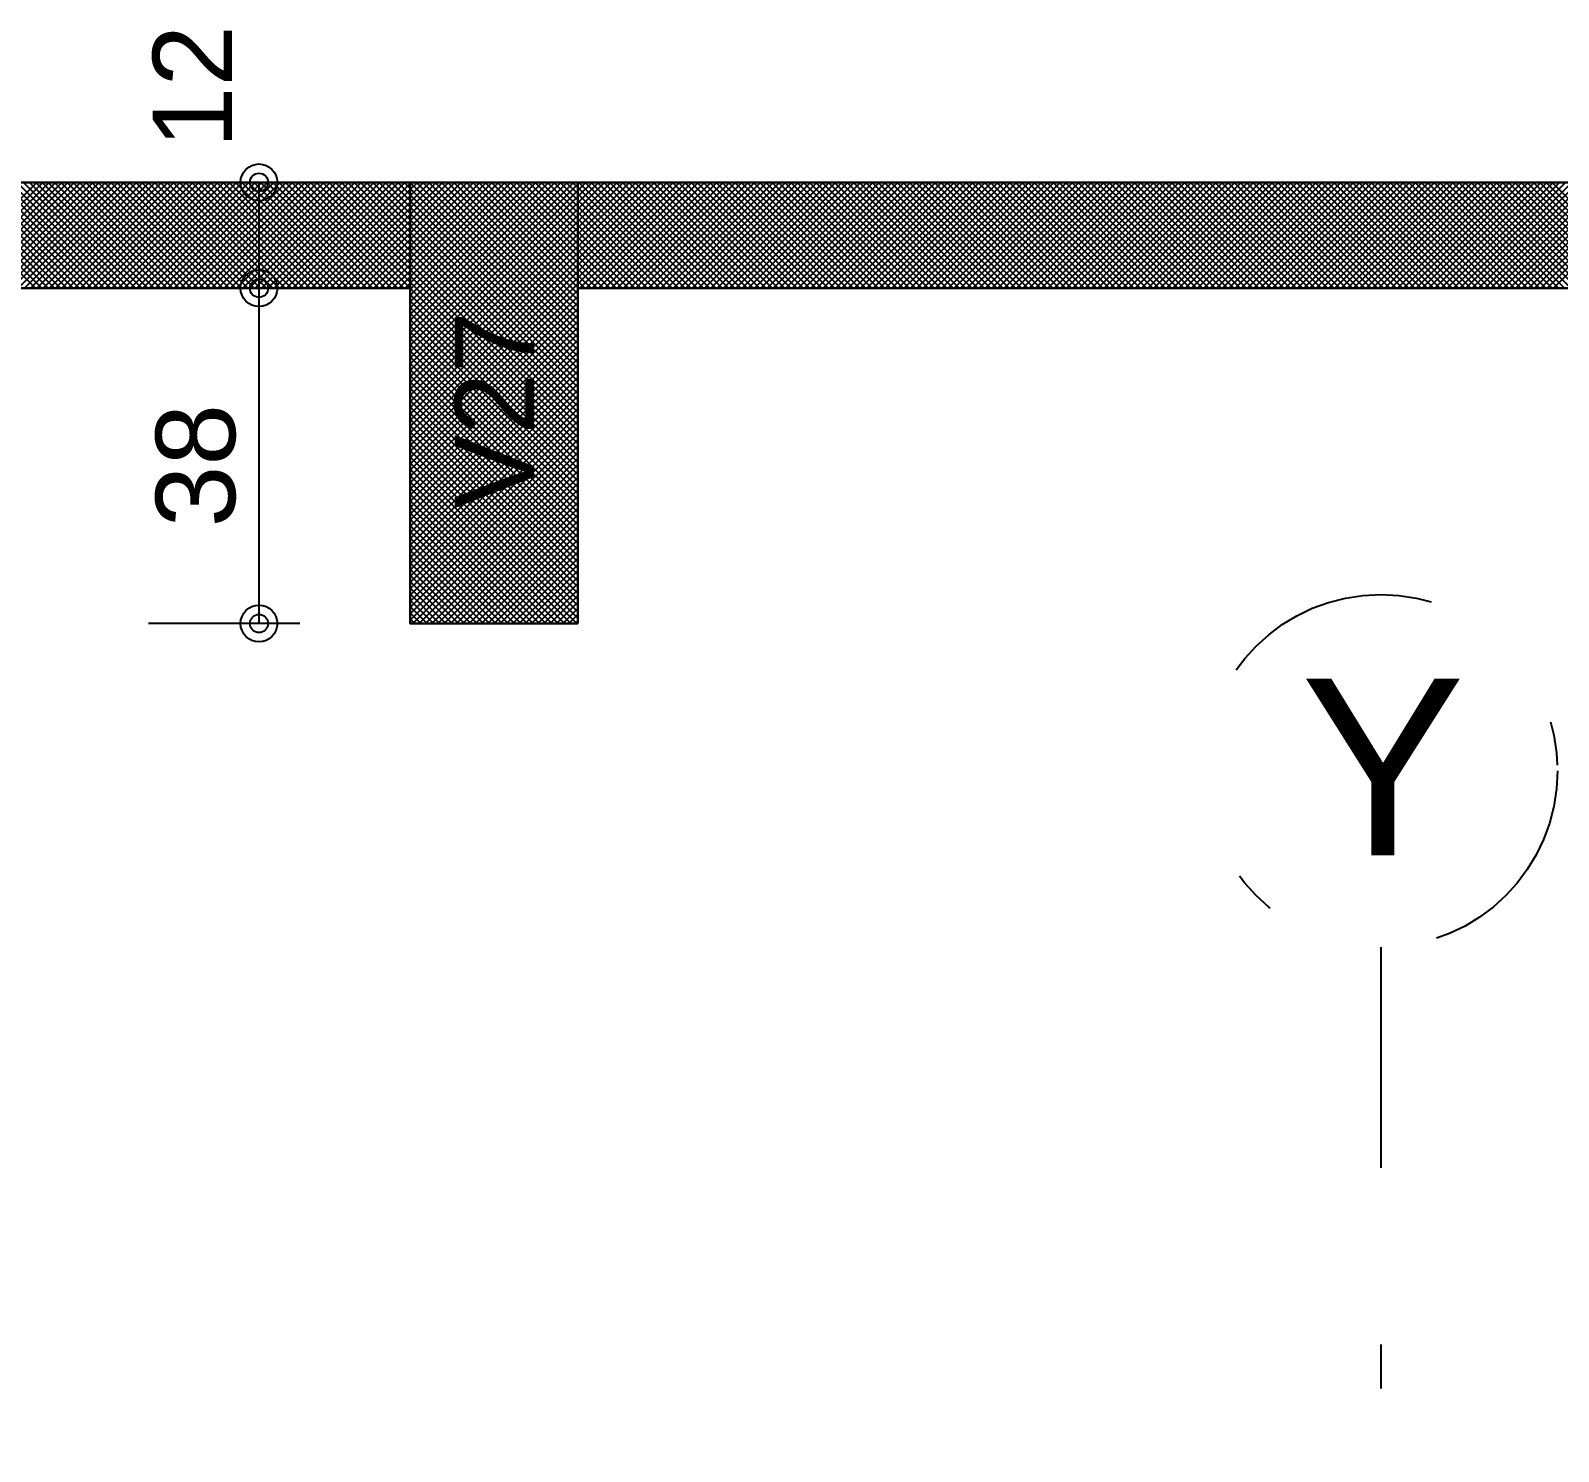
# Model space of a CAD drawing. Extents: x 0 to 119, y 0 to 84.
# Drawn here: x 27.875 to 31.338, y 75.655 to 78.876 of the extents above; entities that cross this region are included whole.
import ezdxf

# ---------------------------------------------------------------- set-up
doc = ezdxf.new("R2010")
doc.units = 0
doc.header["$MEASUREMENT"] = 0
doc.linetypes.add('ESTILO_TQS_0003', pattern=[1.5, 0.5, -0.4, 0.1, -0.5])
for name, color, linetype in [('18', 6, 'CONTINUOUS'), ('29', 9, 'CONTINUOUS'), ('3', 7, 'CONTINUOUS'), ('32', 250, 'CONTINUOUS'), ('6', 178, 'CONTINUOUS')]:
    doc.layers.add(name, color=color, linetype=linetype)
doc.styles.add('TQS_ARIAL', font='arial.ttf')

msp = doc.modelspace()

# ---------------------------------------------------------------- linework, layer by layer
at = {"layer": '18', "color": 6, "linetype": 'ESTILO_TQS_0003'}
msp.add_line((30.93555, 76.798161), (30.93555, 32.667344), dxfattribs=at)
msp.add_circle((30.93555, 77.198161), 0.4, dxfattribs=at)
at = {"layer": '29', "color": 9, "linetype": 'Continuous'}
for p, q in [((27.646881, 78.532273), (27.886881, 78.292273)), ((27.649286, 78.292273), (27.889286, 78.532273)), ((27.661023, 78.532273), (27.901023, 78.292273)), ((27.663428, 78.292273), (27.903428, 78.532273)), ((27.675165, 78.532273), (27.915165, 78.292273)), ((27.67757, 78.292273), (27.91757, 78.532273)), ((27.689307, 78.532273), (27.929307, 78.292273)), ((27.691712, 78.292273), (27.931712, 78.532273)), ((27.703449, 78.532273), (27.943449, 78.292273)), ((27.705854, 78.292273), (27.945854, 78.532273)), ((27.717592, 78.532273), (27.957592, 78.292273)), ((27.719996, 78.292273), (27.959996, 78.532273)), ((27.731734, 78.532273), (27.971734, 78.292273)), ((27.734138, 78.292273), (27.974138, 78.532273)), ((27.745876, 78.532273), (27.985876, 78.292273)), ((27.748281, 78.292273), (27.988281, 78.532273)), ((27.760018, 78.532273), (28.000018, 78.292273)), ((27.762423, 78.292273), (28.002423, 78.532273)), ((27.77416, 78.532273), (28.01416, 78.292273)), ((27.776565, 78.292273), (28.016565, 78.532273)), ((27.788302, 78.532273), (28.028302, 78.292273)), ((27.790707, 78.292273), (28.030707, 78.532273)), ((27.802444, 78.532273), (28.042444, 78.292273)), ((27.804849, 78.292273), (28.044849, 78.532273)), ((27.816587, 78.532273), (28.056587, 78.292273)), ((27.818991, 78.292273), (28.058991, 78.532273)), ((27.830729, 78.532273), (28.070729, 78.292273)), ((27.833133, 78.292273), (28.073133, 78.532273)), ((27.844871, 78.532273), (28.084871, 78.292273)), ((27.847276, 78.292273), (28.087276, 78.532273)), ((27.859013, 78.532273), (28.099013, 78.292273)), ((27.861418, 78.292273), (28.101418, 78.532273)), ((27.873155, 78.532273), (28.113155, 78.292273)), ((27.87556, 78.292273), (28.11556, 78.532273)), ((27.887297, 78.532273), (28.127297, 78.292273)), ((27.889702, 78.292273), (28.129702, 78.532273)), ((27.901439, 78.532273), (28.141439, 78.292273)), ((27.903844, 78.292273), (28.143844, 78.532273)), ((27.915582, 78.532273), (28.155582, 78.292273)), ((27.917986, 78.292273), (28.157986, 78.532273)), ((27.929724, 78.532273), (28.169724, 78.292273)), ((27.932128, 78.292273), (28.172128, 78.532273)), ((27.943866, 78.532273), (28.183866, 78.292273)), ((27.94627, 78.292273), (28.18627, 78.532273)), ((27.958008, 78.532273), (28.198008, 78.292273)), ((27.960413, 78.292273), (28.200413, 78.532273)), ((27.97215, 78.532273), (28.21215, 78.292273)), ((27.974555, 78.292273), (28.214555, 78.532273)), ((27.986292, 78.532273), (28.226292, 78.292273)), ((27.988697, 78.292273), (28.228697, 78.532273)), ((28.000434, 78.532273), (28.240434, 78.292273)), ((28.002839, 78.292273), (28.242839, 78.532273)), ((28.014576, 78.532273), (28.254576, 78.292273)), ((28.016981, 78.292273), (28.256981, 78.532273)), ((28.028719, 78.532273), (28.268719, 78.292273)), ((28.031123, 78.292273), (28.271123, 78.532273)), ((28.042861, 78.532273), (28.282861, 78.292273)), ((28.045265, 78.292273), (28.285265, 78.532273)), ((28.057003, 78.532273), (28.297003, 78.292273)), ((28.059408, 78.292273), (28.299408, 78.532273)), ((28.071145, 78.532273), (28.311145, 78.292273)), ((28.07355, 78.292273), (28.31355, 78.532273)), ((28.085287, 78.532273), (28.325287, 78.292273)), ((28.087692, 78.292273), (28.327692, 78.532273)), ((28.099429, 78.532273), (28.339429, 78.292273)), ((28.101834, 78.292273), (28.341834, 78.532273)), ((28.113571, 78.532273), (28.353571, 78.292273)), ((28.115976, 78.292273), (28.355976, 78.532273)), ((28.127714, 78.532273), (28.367714, 78.292273)), ((28.130118, 78.292273), (28.370118, 78.532273)), ((28.141856, 78.532273), (28.381856, 78.292273)), ((28.14426, 78.292273), (28.38426, 78.532273)), ((28.155998, 78.532273), (28.395998, 78.292273)), ((28.158403, 78.292273), (28.398403, 78.532273)), ((28.17014, 78.532273), (28.41014, 78.292273)), ((28.172545, 78.292273), (28.412545, 78.532273)), ((28.184282, 78.532273), (28.424282, 78.292273)), ((28.186687, 78.292273), (28.426687, 78.532273)), ((28.198424, 78.532273), (28.438424, 78.292273)), ((28.200829, 78.292273), (28.440829, 78.532273)), ((28.212566, 78.532273), (28.452566, 78.292273)), ((28.214971, 78.292273), (28.454971, 78.532273)), ((28.226709, 78.532273), (28.466709, 78.292273)), ((28.229113, 78.292273), (28.469113, 78.532273)), ((28.240851, 78.532273), (28.480851, 78.292273)), ((28.243255, 78.292273), (28.483255, 78.532273)), ((28.254993, 78.532273), (28.494993, 78.292273)), ((28.257397, 78.292273), (28.497397, 78.532273)), ((28.269135, 78.532273), (28.509135, 78.292273)), ((28.27154, 78.292273), (28.51154, 78.532273)), ((28.283277, 78.532273), (28.523277, 78.292273)), ((28.285682, 78.292273), (28.525682, 78.532273)), ((28.297419, 78.532273), (28.537419, 78.292273)), ((28.299824, 78.292273), (28.539824, 78.532273)), ((28.311561, 78.532273), (28.551561, 78.292273)), ((28.313966, 78.292273), (28.553966, 78.532273)), ((28.325703, 78.532273), (28.565703, 78.292273)), ((28.328108, 78.292273), (28.568108, 78.532273)), ((28.339846, 78.532273), (28.579846, 78.292273)), ((28.34225, 78.292273), (28.58225, 78.532273)), ((28.353988, 78.532273), (28.593988, 78.292273)), ((28.356392, 78.292273), (28.596392, 78.532273)), ((28.36813, 78.532273), (28.60813, 78.292273)), ((28.370535, 78.292273), (28.610535, 78.532273)), ((28.382272, 78.532273), (28.622272, 78.292273)), ((28.384677, 78.292273), (28.624677, 78.532273)), ((28.396414, 78.532273), (28.636414, 78.292273)), ((28.398819, 78.292273), (28.638819, 78.532273)), ((28.410556, 78.532273), (28.650556, 78.292273)), ((28.412961, 78.292273), (28.652961, 78.532273)), ((28.424698, 78.532273), (28.664698, 78.292273)), ((28.427103, 78.292273), (28.667103, 78.532273)), ((28.438841, 78.532273), (28.678841, 78.292273)), ((28.441245, 78.292273), (28.681245, 78.532273)), ((28.452983, 78.532273), (28.692983, 78.292273)), ((28.455387, 78.292273), (28.695387, 78.532273)), ((28.467125, 78.532273), (28.707125, 78.292273)), ((28.46953, 78.292273), (28.70953, 78.532273)), ((28.481267, 78.532273), (28.721267, 78.292273)), ((28.483672, 78.292273), (28.723672, 78.532273)), ((28.495409, 78.532273), (28.73555, 78.292273)), ((28.497814, 78.292273), (28.73555, 78.53001)), ((28.509551, 78.532273), (28.73555, 78.306275)), ((28.523693, 78.532273), (28.73555, 78.320417)), ((28.537835, 78.532273), (28.73555, 78.334559)), ((28.551978, 78.532273), (28.73555, 78.348701)), ((28.56612, 78.532273), (28.73555, 78.362843)), ((28.580262, 78.532273), (28.73555, 78.376985)), ((28.594404, 78.532273), (28.73555, 78.391127)), ((28.608546, 78.532273), (28.73555, 78.405269)), ((28.622688, 78.532273), (28.73555, 78.419412)), ((28.63683, 78.532273), (28.73555, 78.433554)), ((28.650973, 78.532273), (28.73555, 78.447696)), ((28.665115, 78.532273), (28.73555, 78.461838)), ((28.679257, 78.532273), (28.73555, 78.47598)), ((28.693399, 78.532273), (28.73555, 78.490122)), ((28.707541, 78.532273), (28.73555, 78.504264)), ((28.721683, 78.532273), (28.73555, 78.518407)), ((28.73555, 78.162314), (29.105509, 78.532273)), ((28.73555, 78.176456), (29.091367, 78.532273)), ((28.73555, 78.190598), (29.077225, 78.532273)), ((28.73555, 78.20474), (29.063083, 78.532273)), ((28.73555, 78.218883), (29.048941, 78.532273)), ((28.73555, 78.233025), (29.034799, 78.532273)), ((28.73555, 78.247167), (29.020656, 78.532273)), ((28.73555, 78.261309), (29.006514, 78.532273)), ((28.73555, 78.275451), (28.992372, 78.532273)), ((28.73555, 78.289593), (28.97823, 78.532273)), ((28.73555, 78.303735), (28.964088, 78.532273)), ((28.73555, 78.317877), (28.949946, 78.532273)), ((28.73555, 78.33202), (28.935804, 78.532273)), ((28.73555, 78.346162), (28.921662, 78.532273)), ((28.73555, 78.360304), (28.907519, 78.532273)), ((28.73555, 78.374446), (28.893377, 78.532273)), ((28.73555, 78.388588), (28.879235, 78.532273)), ((28.73555, 78.40273), (28.865093, 78.532273)), ((28.73555, 78.416872), (28.850951, 78.532273)), ((28.73555, 78.431015), (28.836809, 78.532273)), ((28.73555, 78.445157), (28.822667, 78.532273)), ((28.73555, 78.459299), (28.808524, 78.532273)), ((28.73555, 78.473441), (28.794382, 78.532273)), ((28.73555, 78.487583), (28.78024, 78.532273)), ((28.73555, 78.501725), (28.766098, 78.532273)), ((28.73555, 78.515867), (28.751956, 78.532273)), ((28.73555, 78.53001), (28.737814, 78.532273)), ((28.73555, 78.532273), (29.11555, 78.152549)), ((28.73555, 78.148172), (29.11555, 78.528172)), ((28.749968, 78.532273), (29.11555, 78.166691)), ((28.76411, 78.532273), (29.11555, 78.180833)), ((28.778252, 78.532273), (29.11555, 78.194975)), ((28.792394, 78.532273), (29.11555, 78.209117)), ((28.806536, 78.532273), (29.11555, 78.223259)), ((28.820678, 78.532273), (29.11555, 78.237402)), ((28.83482, 78.532273), (29.11555, 78.251544)), ((28.848962, 78.532273), (29.11555, 78.265686)), ((28.863105, 78.532273), (29.11555, 78.279828)), ((28.877247, 78.532273), (29.11555, 78.29397)), ((28.891389, 78.532273), (29.11555, 78.308112)), ((28.905531, 78.532273), (29.11555, 78.322254)), ((28.919673, 78.532273), (29.11555, 78.336396)), ((28.933815, 78.532273), (29.11555, 78.350539)), ((28.947957, 78.532273), (29.11555, 78.364681)), ((28.9621, 78.532273), (29.11555, 78.378823)), ((28.976242, 78.532273), (29.11555, 78.392965)), ((28.990384, 78.532273), (29.11555, 78.407107)), ((29.004526, 78.532273), (29.11555, 78.421249)), ((29.018668, 78.532273), (29.11555, 78.435391)), ((29.03281, 78.532273), (29.11555, 78.449534)), ((29.046952, 78.532273), (29.11555, 78.463676)), ((29.061095, 78.532273), (29.11555, 78.477818)), ((29.075237, 78.532273), (29.11555, 78.49196)), ((29.089379, 78.532273), (29.11555, 78.506102)), ((29.103521, 78.532273), (29.11555, 78.520244)), ((29.11555, 78.301898), (29.345926, 78.532273)), ((29.11555, 78.31604), (29.331783, 78.532273)), ((29.11555, 78.330182), (29.317641, 78.532273)), ((29.11555, 78.344324), (29.303499, 78.532273)), ((29.11555, 78.358466), (29.289357, 78.532273)), ((29.11555, 78.372608), (29.275215, 78.532273)), ((29.11555, 78.386751), (29.261073, 78.532273)), ((29.11555, 78.400893), (29.246931, 78.532273)), ((29.11555, 78.415035), (29.232789, 78.532273)), ((29.11555, 78.429177), (29.218646, 78.532273)), ((29.11555, 78.443319), (29.204504, 78.532273)), ((29.11555, 78.457461), (29.190362, 78.532273)), ((29.11555, 78.471603), (29.17622, 78.532273)), ((29.11555, 78.485745), (29.162078, 78.532273)), ((29.11555, 78.499888), (29.147936, 78.532273)), ((29.11555, 78.51403), (29.133794, 78.532273)), ((29.11555, 78.528172), (29.119651, 78.532273)), ((29.117663, 78.532273), (29.357663, 78.292273)), ((29.120068, 78.292273), (29.360068, 78.532273)), ((29.131805, 78.532273), (29.371805, 78.292273)), ((29.13421, 78.292273), (29.37421, 78.532273)), ((29.145947, 78.532273), (29.385947, 78.292273)), ((29.148352, 78.292273), (29.388352, 78.532273)), ((29.160089, 78.532273), (29.400089, 78.292273)), ((29.162494, 78.292273), (29.402494, 78.532273)), ((29.174232, 78.532273), (29.414232, 78.292273)), ((29.176636, 78.292273), (29.416636, 78.532273)), ((29.188374, 78.532273), (29.428374, 78.292273)), ((29.190778, 78.292273), (29.430778, 78.532273)), ((29.202516, 78.532273), (29.442516, 78.292273)), ((29.204921, 78.292273), (29.444921, 78.532273)), ((29.216658, 78.532273), (29.456658, 78.292273)), ((29.219063, 78.292273), (29.459063, 78.532273)), ((29.2308, 78.532273), (29.4708, 78.292273)), ((29.233205, 78.292273), (29.473205, 78.532273)), ((29.244942, 78.532273), (29.484942, 78.292273)), ((29.247347, 78.292273), (29.487347, 78.532273)), ((29.259084, 78.532273), (29.499084, 78.292273)), ((29.261489, 78.292273), (29.501489, 78.532273)), ((29.273227, 78.532273), (29.513227, 78.292273)), ((29.275631, 78.292273), (29.515631, 78.532273)), ((29.287369, 78.532273), (29.527369, 78.292273)), ((29.289773, 78.292273), (29.529773, 78.532273)), ((29.301511, 78.532273), (29.541511, 78.292273)), ((29.303916, 78.292273), (29.543916, 78.532273)), ((29.315653, 78.532273), (29.555653, 78.292273)), ((29.318058, 78.292273), (29.558058, 78.532273)), ((29.329795, 78.532273), (29.569795, 78.292273)), ((29.3322, 78.292273), (29.5722, 78.532273)), ((29.343937, 78.532273), (29.583937, 78.292273)), ((29.346342, 78.292273), (29.586342, 78.532273)), ((29.358079, 78.532273), (29.598079, 78.292273)), ((29.360484, 78.292273), (29.600484, 78.532273)), ((29.372222, 78.532273), (29.612222, 78.292273)), ((29.374626, 78.292273), (29.614626, 78.532273)), ((29.386364, 78.532273), (29.626364, 78.292273)), ((29.388768, 78.292273), (29.628768, 78.532273)), ((29.400506, 78.532273), (29.640506, 78.292273)), ((29.40291, 78.292273), (29.64291, 78.532273)), ((29.414648, 78.532273), (29.654648, 78.292273)), ((29.417053, 78.292273), (29.657053, 78.532273)), ((29.42879, 78.532273), (29.66879, 78.292273)), ((29.431195, 78.292273), (29.671195, 78.532273)), ((29.442932, 78.532273), (29.682932, 78.292273)), ((29.445337, 78.292273), (29.685337, 78.532273)), ((29.457074, 78.532273), (29.697074, 78.292273)), ((29.459479, 78.292273), (29.699479, 78.532273)), ((29.471216, 78.532273), (29.711216, 78.292273)), ((29.473621, 78.292273), (29.713621, 78.532273)), ((29.485359, 78.532273), (29.725359, 78.292273)), ((29.487763, 78.292273), (29.727763, 78.532273)), ((29.499501, 78.532273), (29.739501, 78.292273)), ((29.501905, 78.292273), (29.741905, 78.532273)), ((29.513643, 78.532273), (29.753643, 78.292273)), ((29.516048, 78.292273), (29.756048, 78.532273)), ((29.527785, 78.532273), (29.767785, 78.292273)), ((29.53019, 78.292273), (29.77019, 78.532273)), ((29.541927, 78.532273), (29.781927, 78.292273)), ((29.544332, 78.292273), (29.784332, 78.532273)), ((29.556069, 78.532273), (29.796069, 78.292273)), ((29.558474, 78.292273), (29.798474, 78.532273)), ((29.570211, 78.532273), (29.810211, 78.292273)), ((29.572616, 78.292273), (29.812616, 78.532273)), ((29.584354, 78.532273), (29.824354, 78.292273)), ((29.586758, 78.292273), (29.826758, 78.532273)), ((29.598496, 78.532273), (29.838496, 78.292273)), ((29.6009, 78.292273), (29.8409, 78.532273)), ((29.612638, 78.532273), (29.852638, 78.292273)), ((29.615042, 78.292273), (29.855042, 78.532273)), ((29.62678, 78.532273), (29.86678, 78.292273)), ((29.629185, 78.292273), (29.869185, 78.532273)), ((29.640922, 78.532273), (29.880922, 78.292273)), ((29.643327, 78.292273), (29.883327, 78.532273)), ((29.655064, 78.532273), (29.895064, 78.292273)), ((29.657469, 78.292273), (29.897469, 78.532273)), ((29.669206, 78.532273), (29.909206, 78.292273)), ((29.671611, 78.292273), (29.911611, 78.532273)), ((29.683348, 78.532273), (29.923348, 78.292273)), ((29.685753, 78.292273), (29.925753, 78.532273)), ((29.697491, 78.532273), (29.937491, 78.292273)), ((29.699895, 78.292273), (29.939895, 78.532273)), ((29.711633, 78.532273), (29.951633, 78.292273)), ((29.714037, 78.292273), (29.954037, 78.532273)), ((29.725775, 78.532273), (29.965775, 78.292273)), ((29.72818, 78.292273), (29.96818, 78.532273)), ((29.739917, 78.532273), (29.979917, 78.292273)), ((29.742322, 78.292273), (29.982322, 78.532273)), ((29.754059, 78.532273), (29.994059, 78.292273)), ((29.756464, 78.292273), (29.996464, 78.532273)), ((29.768201, 78.532273), (30.008201, 78.292273)), ((29.770606, 78.292273), (30.010606, 78.532273)), ((29.782343, 78.532273), (30.022343, 78.292273)), ((29.784748, 78.292273), (30.024748, 78.532273)), ((29.796486, 78.532273), (30.036486, 78.292273)), ((29.79889, 78.292273), (30.03889, 78.532273)), ((29.810628, 78.532273), (30.050628, 78.292273)), ((29.813032, 78.292273), (30.053032, 78.532273)), ((29.82477, 78.532273), (30.06477, 78.292273)), ((29.827175, 78.292273), (30.067175, 78.532273)), ((29.838912, 78.532273), (30.078912, 78.292273)), ((29.841317, 78.292273), (30.081317, 78.532273)), ((29.853054, 78.532273), (30.093054, 78.292273)), ((29.855459, 78.292273), (30.095459, 78.532273)), ((29.867196, 78.532273), (30.107196, 78.292273)), ((29.869601, 78.292273), (30.109601, 78.532273)), ((29.881338, 78.532273), (30.121338, 78.292273)), ((29.883743, 78.292273), (30.123743, 78.532273)), ((29.895481, 78.532273), (30.135481, 78.292273)), ((29.897885, 78.292273), (30.137885, 78.532273)), ((29.909623, 78.532273), (30.149623, 78.292273)), ((29.912027, 78.292273), (30.152027, 78.532273)), ((29.923765, 78.532273), (30.163765, 78.292273)), ((29.926169, 78.292273), (30.166169, 78.532273)), ((29.937907, 78.532273), (30.177907, 78.292273)), ((29.940312, 78.292273), (30.180312, 78.532273)), ((29.952049, 78.532273), (30.192049, 78.292273)), ((29.954454, 78.292273), (30.194454, 78.532273)), ((29.966191, 78.532273), (30.206191, 78.292273)), ((29.968596, 78.292273), (30.208596, 78.532273)), ((29.980333, 78.532273), (30.220333, 78.292273)), ((29.982738, 78.292273), (30.222738, 78.532273)), ((29.994475, 78.532273), (30.234475, 78.292273)), ((29.99688, 78.292273), (30.23688, 78.532273)), ((30.008618, 78.532273), (30.248618, 78.292273)), ((30.011022, 78.292273), (30.251022, 78.532273)), ((30.02276, 78.532273), (30.26276, 78.292273)), ((30.025164, 78.292273), (30.265164, 78.532273)), ((30.036902, 78.532273), (30.276902, 78.292273)), ((30.039307, 78.292273), (30.279307, 78.532273)), ((30.051044, 78.532273), (30.291044, 78.292273)), ((30.053449, 78.292273), (30.293449, 78.532273)), ((30.065186, 78.532273), (30.305186, 78.292273)), ((30.067591, 78.292273), (30.307591, 78.532273)), ((30.079328, 78.532273), (30.319328, 78.292273)), ((30.081733, 78.292273), (30.321733, 78.532273)), ((30.09347, 78.532273), (30.33347, 78.292273)), ((30.095875, 78.292273), (30.335875, 78.532273)), ((30.107613, 78.532273), (30.347613, 78.292273)), ((30.110017, 78.292273), (30.350017, 78.532273)), ((30.121755, 78.532273), (30.361755, 78.292273)), ((30.124159, 78.292273), (30.364159, 78.532273)), ((30.135897, 78.532273), (30.375897, 78.292273)), ((30.138302, 78.292273), (30.378302, 78.532273)), ((30.150039, 78.532273), (30.390039, 78.292273)), ((30.152444, 78.292273), (30.392444, 78.532273)), ((30.164181, 78.532273), (30.404181, 78.292273)), ((30.166586, 78.292273), (30.406586, 78.532273)), ((30.178323, 78.532273), (30.418323, 78.292273)), ((30.180728, 78.292273), (30.420728, 78.532273)), ((30.192465, 78.532273), (30.432465, 78.292273)), ((30.19487, 78.292273), (30.43487, 78.532273)), ((30.206608, 78.532273), (30.446608, 78.292273)), ((30.209012, 78.292273), (30.449012, 78.532273)), ((30.22075, 78.532273), (30.46075, 78.292273)), ((30.223154, 78.292273), (30.463154, 78.532273)), ((30.234892, 78.532273), (30.474892, 78.292273)), ((30.237296, 78.292273), (30.477296, 78.532273)), ((30.249034, 78.532273), (30.489034, 78.292273)), ((30.251439, 78.292273), (30.491439, 78.532273)), ((30.263176, 78.532273), (30.503176, 78.292273)), ((30.265581, 78.292273), (30.505581, 78.532273)), ((30.277318, 78.532273), (30.517318, 78.292273)), ((30.279723, 78.292273), (30.519723, 78.532273)), ((30.29146, 78.532273), (30.53146, 78.292273)), ((30.293865, 78.292273), (30.533865, 78.532273)), ((30.305602, 78.532273), (30.545602, 78.292273)), ((30.308007, 78.292273), (30.548007, 78.532273)), ((30.319745, 78.532273), (30.559745, 78.292273)), ((30.322149, 78.292273), (30.562149, 78.532273)), ((30.333887, 78.532273), (30.573887, 78.292273)), ((30.336291, 78.292273), (30.576291, 78.532273)), ((30.348029, 78.532273), (30.588029, 78.292273)), ((30.350434, 78.292273), (30.590434, 78.532273)), ((30.362171, 78.532273), (30.602171, 78.292273)), ((30.364576, 78.292273), (30.604576, 78.532273)), ((30.376313, 78.532273), (30.616313, 78.292273)), ((30.378718, 78.292273), (30.618718, 78.532273)), ((30.390455, 78.532273), (30.630455, 78.292273)), ((30.39286, 78.292273), (30.63286, 78.532273)), ((30.404597, 78.532273), (30.644597, 78.292273)), ((30.407002, 78.292273), (30.647002, 78.532273)), ((30.41874, 78.532273), (30.65874, 78.292273)), ((30.421144, 78.292273), (30.661144, 78.532273)), ((30.432882, 78.532273), (30.672882, 78.292273)), ((30.435286, 78.292273), (30.675286, 78.532273)), ((30.447024, 78.532273), (30.687024, 78.292273)), ((30.449428, 78.292273), (30.689428, 78.532273)), ((30.461166, 78.532273), (30.701166, 78.292273)), ((30.463571, 78.292273), (30.703571, 78.532273)), ((30.475308, 78.532273), (30.715308, 78.292273)), ((30.477713, 78.292273), (30.717713, 78.532273)), ((30.48945, 78.532273), (30.72945, 78.292273)), ((30.491855, 78.292273), (30.731855, 78.532273)), ((30.503592, 78.532273), (30.743592, 78.292273)), ((30.505997, 78.292273), (30.745997, 78.532273)), ((30.517734, 78.532273), (30.757734, 78.292273)), ((30.520139, 78.292273), (30.760139, 78.532273)), ((30.531877, 78.532273), (30.771877, 78.292273)), ((30.534281, 78.292273), (30.774281, 78.532273)), ((30.546019, 78.532273), (30.786019, 78.292273)), ((30.548423, 78.292273), (30.788423, 78.532273)), ((30.560161, 78.532273), (30.800161, 78.292273)), ((30.562566, 78.292273), (30.802566, 78.532273)), ((30.574303, 78.532273), (30.814303, 78.292273)), ((30.576708, 78.292273), (30.816708, 78.532273)), ((30.588445, 78.532273), (30.828445, 78.292273)), ((30.59085, 78.292273), (30.83085, 78.532273)), ((30.602587, 78.532273), (30.842587, 78.292273)), ((30.604992, 78.292273), (30.844992, 78.532273)), ((30.616729, 78.532273), (30.856729, 78.292273)), ((30.619134, 78.292273), (30.859134, 78.532273)), ((30.630872, 78.532273), (30.870872, 78.292273)), ((30.633276, 78.292273), (30.873276, 78.532273)), ((30.645014, 78.532273), (30.885014, 78.292273)), ((30.647418, 78.292273), (30.887418, 78.532273)), ((30.659156, 78.532273), (30.899156, 78.292273)), ((30.661561, 78.292273), (30.901561, 78.532273)), ((30.673298, 78.532273), (30.913298, 78.292273)), ((30.675703, 78.292273), (30.915703, 78.532273)), ((30.68744, 78.532273), (30.92744, 78.292273)), ((30.689845, 78.292273), (30.929845, 78.532273)), ((30.701582, 78.532273), (30.941582, 78.292273)), ((30.703987, 78.292273), (30.943987, 78.532273)), ((30.715724, 78.532273), (30.955724, 78.292273)), ((30.718129, 78.292273), (30.958129, 78.532273)), ((30.729867, 78.532273), (30.969867, 78.292273)), ((30.732271, 78.292273), (30.972271, 78.532273)), ((30.744009, 78.532273), (30.984009, 78.292273)), ((30.746413, 78.292273), (30.986413, 78.532273)), ((30.758151, 78.532273), (30.998151, 78.292273)), ((30.760555, 78.292273), (31.000555, 78.532273)), ((30.772293, 78.532273), (31.012293, 78.292273)), ((30.774698, 78.292273), (31.014698, 78.532273)), ((30.786435, 78.532273), (31.026435, 78.292273)), ((30.78884, 78.292273), (31.02884, 78.532273)), ((30.800577, 78.532273), (31.040577, 78.292273)), ((30.802982, 78.292273), (31.042982, 78.532273)), ((30.814719, 78.532273), (31.054719, 78.292273)), ((30.817124, 78.292273), (31.057124, 78.532273)), ((30.828861, 78.532273), (31.068861, 78.292273)), ((30.831266, 78.292273), (31.071266, 78.532273)), ((30.843004, 78.532273), (31.083004, 78.292273)), ((30.845408, 78.292273), (31.085408, 78.532273)), ((30.857146, 78.532273), (31.097146, 78.292273)), ((30.85955, 78.292273), (31.09955, 78.532273)), ((30.871288, 78.532273), (31.111288, 78.292273)), ((30.873693, 78.292273), (31.113693, 78.532273)), ((30.88543, 78.532273), (31.12543, 78.292273)), ((30.887835, 78.292273), (31.127835, 78.532273)), ((30.899572, 78.532273), (31.139572, 78.292273)), ((30.901977, 78.292273), (31.141977, 78.532273)), ((30.913714, 78.532273), (31.153714, 78.292273)), ((30.916119, 78.292273), (31.156119, 78.532273)), ((30.927856, 78.532273), (31.167856, 78.292273)), ((30.930261, 78.292273), (31.170261, 78.532273)), ((30.941999, 78.532273), (31.181999, 78.292273)), ((30.944403, 78.292273), (31.184403, 78.532273)), ((30.956141, 78.532273), (31.196141, 78.292273)), ((30.958545, 78.292273), (31.198545, 78.532273)), ((30.970283, 78.532273), (31.210283, 78.292273)), ((30.972688, 78.292273), (31.212688, 78.532273)), ((30.984425, 78.532273), (31.224425, 78.292273)), ((30.98683, 78.292273), (31.22683, 78.532273)), ((30.998567, 78.532273), (31.238567, 78.292273)), ((31.000972, 78.292273), (31.240972, 78.532273)), ((31.012709, 78.532273), (31.252709, 78.292273)), ((31.015114, 78.292273), (31.255114, 78.532273)), ((31.026851, 78.532273), (31.266851, 78.292273)), ((31.029256, 78.292273), (31.269256, 78.532273)), ((31.040994, 78.532273), (31.280994, 78.292273)), ((31.043398, 78.292273), (31.283398, 78.532273)), ((31.055136, 78.532273), (31.295136, 78.292273)), ((31.05754, 78.292273), (31.29754, 78.532273)), ((31.069278, 78.532273), (31.309278, 78.292273)), ((31.071682, 78.292273), (31.311682, 78.532273)), ((31.08342, 78.532273), (31.32342, 78.292273)), ((31.085825, 78.292273), (31.325825, 78.532273)), ((31.097562, 78.532273), (31.337562, 78.292273)), ((31.099967, 78.292273), (31.339967, 78.532273)), ((31.111704, 78.532273), (31.351704, 78.292273)), ((31.114109, 78.292273), (31.354109, 78.532273)), ((31.125846, 78.532273), (31.365846, 78.292273)), ((31.128251, 78.292273), (31.368251, 78.532273)), ((31.139988, 78.532273), (31.379988, 78.292273)), ((31.142393, 78.292273), (31.382393, 78.532273)), ((31.154131, 78.532273), (31.394131, 78.292273)), ((31.156535, 78.292273), (31.396535, 78.532273)), ((31.168273, 78.532273), (31.408273, 78.292273)), ((31.170677, 78.292273), (31.410677, 78.532273)), ((31.182415, 78.532273), (31.422415, 78.292273)), ((31.18482, 78.292273), (31.42482, 78.532273)), ((31.196557, 78.532273), (31.435554, 78.293276)), ((31.198962, 78.292273), (31.435554, 78.528866)), ((31.210699, 78.532273), (31.435554, 78.307418)), ((31.224841, 78.532273), (31.435554, 78.321561)), ((31.238983, 78.532273), (31.435554, 78.335703)), ((31.253126, 78.532273), (31.435554, 78.349845)), ((31.267268, 78.532273), (31.435554, 78.363987)), ((31.28141, 78.532273), (31.435554, 78.378129)), ((31.295552, 78.532273), (31.435554, 78.392271)), ((31.309694, 78.532273), (31.435554, 78.406413)), ((31.323836, 78.532273), (31.435554, 78.420556)), ((28.511956, 78.292273), (28.73555, 78.515867)), ((28.526098, 78.292273), (28.73555, 78.501725)), ((28.73555, 78.518407), (29.11555, 78.138407)), ((28.73555, 78.13403), (29.11555, 78.51403)), ((28.73555, 78.504264), (29.11555, 78.124264)), ((28.73555, 78.119888), (29.11555, 78.499888)), ((29.11555, 78.520244), (29.343521, 78.292273)), ((29.11555, 78.506102), (29.329379, 78.292273)), ((31.213104, 78.292273), (31.435554, 78.514723)), ((31.227246, 78.292273), (31.435554, 78.500581)), ((28.54024, 78.292273), (28.73555, 78.487583)), ((28.554382, 78.292273), (28.73555, 78.473441)), ((28.568524, 78.292273), (28.73555, 78.459299)), ((28.73555, 78.490122), (29.11555, 78.110122)), ((28.73555, 78.105745), (29.11555, 78.485745)), ((28.73555, 78.47598), (29.11555, 78.09598)), ((28.73555, 78.091603), (29.11555, 78.471603)), ((28.73555, 78.461838), (29.11555, 78.081838)), ((29.11555, 78.49196), (29.315237, 78.292273)), ((29.11555, 78.477818), (29.301095, 78.292273)), ((29.11555, 78.463676), (29.286952, 78.292273)), ((31.241388, 78.292273), (31.435554, 78.486439)), ((31.25553, 78.292273), (31.435554, 78.472297)), ((28.582667, 78.292273), (28.73555, 78.445157)), ((28.596809, 78.292273), (28.73555, 78.431015)), ((28.73555, 78.077461), (29.11555, 78.457461)), ((28.73555, 78.447696), (29.11555, 78.067696)), ((28.73555, 78.063319), (29.11555, 78.443319)), ((28.73555, 78.433554), (29.11555, 78.053554)), ((28.73555, 78.049177), (29.11555, 78.429177)), ((29.11555, 78.449534), (29.27281, 78.292273)), ((29.11555, 78.435391), (29.258668, 78.292273)), ((31.269672, 78.292273), (31.435554, 78.458155)), ((31.283814, 78.292273), (31.435554, 78.444013)), ((31.297957, 78.292273), (31.435554, 78.429871)), ((28.610951, 78.292273), (28.73555, 78.416872)), ((28.625093, 78.292273), (28.73555, 78.40273)), ((28.73555, 78.419412), (29.11555, 78.039412)), ((28.73555, 78.035035), (29.11555, 78.415035)), ((28.73555, 78.405269), (29.11555, 78.025269)), ((28.73555, 78.020893), (29.11555, 78.400893)), ((28.73555, 78.391127), (29.11555, 78.011127)), ((29.11555, 78.421249), (29.244526, 78.292273)), ((29.11555, 78.407107), (29.230384, 78.292273)), ((29.11555, 78.392965), (29.216242, 78.292273)), ((31.312099, 78.292273), (31.435554, 78.415729)), ((31.326241, 78.292273), (31.435554, 78.401586)), ((28.639235, 78.292273), (28.73555, 78.388588)), ((28.653377, 78.292273), (28.73555, 78.374446)), ((28.667519, 78.292273), (28.73555, 78.360304)), ((28.73555, 78.006751), (29.11555, 78.386751)), ((28.73555, 78.376985), (29.11555, 77.996985)), ((28.73555, 77.992608), (29.11555, 78.372608)), ((28.73555, 78.362843), (29.11555, 77.982843)), ((28.73555, 77.978466), (29.11555, 78.358466)), ((29.11555, 78.378823), (29.2021, 78.292273)), ((29.11555, 78.364681), (29.187957, 78.292273)), ((28.681662, 78.292273), (28.73555, 78.346162)), ((28.695804, 78.292273), (28.73555, 78.33202)), ((28.73555, 78.348701), (29.11555, 77.968701)), ((28.73555, 77.964324), (29.11555, 78.344324)), ((28.73555, 78.334559), (29.11555, 77.954559)), ((28.73555, 77.950182), (29.11555, 78.330182)), ((28.73555, 78.320417), (29.11555, 77.940417)), ((29.11555, 78.350539), (29.173815, 78.292273)), ((29.11555, 78.336396), (29.159673, 78.292273)), ((29.11555, 78.322254), (29.145531, 78.292273)), ((28.709946, 78.292273), (28.73555, 78.317877)), ((28.724088, 78.292273), (28.73555, 78.303735)), ((28.73555, 77.93604), (29.11555, 78.31604)), ((28.73555, 78.306275), (29.11555, 77.926275)), ((28.73555, 77.921898), (29.11555, 78.301898)), ((28.73555, 78.292132), (29.11555, 77.912132)), ((28.73555, 77.907756), (29.11555, 78.287756)), ((29.11555, 78.308112), (29.131389, 78.292273)), ((29.11555, 78.29397), (29.117247, 78.292273)), ((28.73555, 78.27799), (29.11555, 77.89799)), ((28.73555, 77.893613), (29.11555, 78.273613)), ((28.73555, 78.263848), (29.11555, 77.883848)), ((28.73555, 77.879471), (29.11555, 78.259471)), ((28.73555, 78.249706), (29.11555, 77.869706)), ((28.73555, 77.865329), (29.11555, 78.245329)), ((28.73555, 78.235564), (29.11555, 77.855564)), ((28.73555, 77.851187), (29.11555, 78.231187)), ((28.73555, 78.221422), (29.11555, 77.841422)), ((28.73555, 77.837045), (29.11555, 78.217045)), ((28.73555, 78.20728), (29.11555, 77.82728)), ((28.73555, 77.822903), (29.11555, 78.202903)), ((28.73555, 78.193137), (29.11555, 77.813137)), ((28.73555, 77.808761), (29.11555, 78.188761)), ((28.73555, 78.178995), (29.11555, 77.798995)), ((28.73555, 77.794618), (29.11555, 78.174618)), ((28.73555, 78.164853), (29.11555, 77.784853)), ((28.73555, 77.780476), (29.11555, 78.160476)), ((28.73555, 78.150711), (29.11555, 77.770711)), ((28.73555, 77.766334), (29.11555, 78.146334)), ((28.73555, 78.136569), (29.11555, 77.756569)), ((28.73555, 77.752192), (29.11555, 78.132192)), ((28.73555, 78.122427), (29.11555, 77.742427)), ((28.73555, 77.73805), (29.11555, 78.11805)), ((28.73555, 78.108285), (29.11555, 77.728285)), ((28.73555, 77.723908), (29.11555, 78.103908)), ((28.73555, 78.094143), (29.11555, 77.714143)), ((28.73555, 77.709766), (29.11555, 78.089766)), ((28.73555, 78.08), (29.11555, 77.7)), ((28.73555, 77.695624), (29.11555, 78.075624)), ((28.73555, 78.065858), (29.11555, 77.685858)), ((28.73555, 77.681481), (29.11555, 78.061481)), ((28.73555, 78.051716), (29.11555, 77.671716)), ((28.73555, 77.667339), (29.11555, 78.047339)), ((28.73555, 78.037574), (29.11555, 77.657574)), ((28.73555, 77.653197), (29.11555, 78.033197)), ((28.73555, 78.023432), (29.11555, 77.643432)), ((28.73555, 77.639055), (29.11555, 78.019055)), ((28.73555, 78.00929), (29.11555, 77.62929)), ((28.73555, 77.624913), (29.11555, 78.004913)), ((28.73555, 77.995148), (29.11555, 77.615148)), ((28.73555, 77.610771), (29.11555, 77.990771)), ((28.73555, 77.981005), (29.11555, 77.601005)), ((28.73555, 77.596629), (29.11555, 77.976629)), ((28.73555, 77.966863), (29.11555, 77.586863)), ((28.73555, 77.582486), (29.11555, 77.962486)), ((28.73555, 77.952721), (29.11555, 77.572721)), ((28.73555, 77.568344), (29.11555, 77.948344)), ((28.73555, 77.938579), (29.11555, 77.558579)), ((28.73555, 77.554202), (29.11555, 77.934202)), ((28.73555, 77.924437), (29.11555, 77.544437)), ((28.73555, 77.54006), (29.11555, 77.92006)), ((28.73555, 77.910295), (29.113571, 77.532273)), ((28.741905, 77.532273), (29.11555, 77.905918)), ((28.73555, 77.896153), (29.099429, 77.532273)), ((28.73555, 77.88201), (29.085287, 77.532273)), ((28.756048, 77.532273), (29.11555, 77.891776)), ((28.77019, 77.532273), (29.11555, 77.877634)), ((28.73555, 77.867868), (29.071145, 77.532273)), ((28.73555, 77.853726), (29.057003, 77.532273)), ((28.73555, 77.839584), (29.042861, 77.532273)), ((28.784332, 77.532273), (29.11555, 77.863491)), ((28.798474, 77.532273), (29.11555, 77.849349)), ((28.812616, 77.532273), (29.11555, 77.835207)), ((28.73555, 77.825442), (29.028719, 77.532273)), ((28.73555, 77.8113), (29.014576, 77.532273)), ((28.826758, 77.532273), (29.11555, 77.821065)), ((28.8409, 77.532273), (29.11555, 77.806923)), ((28.73555, 77.797158), (29.000434, 77.532273)), ((28.73555, 77.783016), (28.986292, 77.532273)), ((28.73555, 77.768873), (28.97215, 77.532273)), ((28.855042, 77.532273), (29.11555, 77.792781)), ((28.869185, 77.532273), (29.11555, 77.778639)), ((28.73555, 77.754731), (28.958008, 77.532273)), ((28.73555, 77.740589), (28.943866, 77.532273)), ((28.883327, 77.532273), (29.11555, 77.764497)), ((28.897469, 77.532273), (29.11555, 77.750354)), ((28.911611, 77.532273), (29.11555, 77.736212)), ((28.73555, 77.726447), (28.929724, 77.532273)), ((28.73555, 77.712305), (28.915582, 77.532273)), ((28.73555, 77.698163), (28.901439, 77.532273)), ((28.925753, 77.532273), (29.11555, 77.72207)), ((28.939895, 77.532273), (29.11555, 77.707928)), ((28.73555, 77.684021), (28.887297, 77.532273)), ((28.73555, 77.669878), (28.873155, 77.532273)), ((28.954037, 77.532273), (29.11555, 77.693786)), ((28.96818, 77.532273), (29.11555, 77.679644)), ((28.982322, 77.532273), (29.11555, 77.665502)), ((28.73555, 77.655736), (28.859013, 77.532273)), ((28.73555, 77.641594), (28.844871, 77.532273)), ((28.73555, 77.627452), (28.830729, 77.532273)), ((28.996464, 77.532273), (29.11555, 77.651359)), ((29.010606, 77.532273), (29.11555, 77.637217)), ((28.73555, 77.61331), (28.816587, 77.532273)), ((28.73555, 77.599168), (28.802444, 77.532273)), ((29.024748, 77.532273), (29.11555, 77.623075)), ((29.03889, 77.532273), (29.11555, 77.608933)), ((29.053032, 77.532273), (29.11555, 77.594791)), ((28.73555, 77.585026), (28.788302, 77.532273)), ((28.73555, 77.570883), (28.77416, 77.532273)), ((29.067175, 77.532273), (29.11555, 77.580649)), ((29.081317, 77.532273), (29.11555, 77.566507)), ((28.73555, 77.556741), (28.760018, 77.532273)), ((28.73555, 77.542599), (28.745876, 77.532273)), ((29.095459, 77.532273), (29.11555, 77.552365)), ((29.109601, 77.532273), (29.11555, 77.538222))]:
    msp.add_line(p, q, dxfattribs=at)
for points in [[(19.51555, 78.532273), (28.73555, 78.532273), (28.73555, 78.292273), (19.51555, 78.292273), (19.51555, 78.532273)], [(29.11555, 77.532273), (28.73555, 77.532273), (28.73555, 78.532273), (29.11555, 78.532273), (29.11555, 77.532273)], [(29.11555, 78.532273), (31.435554, 78.532273), (31.435554, 78.292273), (29.11555, 78.292273), (29.11555, 78.532273)]]:
    msp.add_lwpolyline(points, dxfattribs=at)
at = {"layer": '3', "color": 7, "linetype": 'Continuous'}
msp.add_line((15.87245, 78.532273), (60.422972, 78.532273), dxfattribs=at)
at = {"layer": '32', "color": 250, "linetype": 'Continuous'}
for p, q in [((28.585517, 78.532273), (28.142991, 78.532273)), ((28.392991, 78.532273), (28.392991, 78.292273)), ((28.835517, 78.532273), (28.835517, 78.532273)), ((28.48555, 78.292273), (28.142991, 78.292273)), ((28.48555, 78.292273), (28.142991, 78.292273)), ((28.392991, 78.292273), (28.392991, 77.532273)), ((28.73555, 78.292273), (28.73555, 78.292273)), ((28.73555, 78.292273), (28.73555, 78.292273)), ((28.48555, 77.532273), (28.142991, 77.532273)), ((28.73555, 77.532273), (28.73555, 77.532273))]:
    msp.add_line(p, q, dxfattribs=at)
for centre, radius in [((28.392991, 78.532273), 0.041625), ((28.392991, 78.532273), 0.02075), ((28.392991, 78.292273), 0.041625), ((28.392991, 78.292273), 0.041625), ((28.392991, 78.292273), 0.02075), ((28.392991, 78.292273), 0.02075), ((28.392991, 77.532273), 0.041625), ((28.392991, 77.532273), 0.02075)]:
    msp.add_circle(centre, radius, dxfattribs=at)
at = {"layer": '6', "color": 178, "linetype": 'Continuous'}
for p, q in [((29.11555, 78.532273), (19.51555, 78.532273)), ((31.815554, 78.532273), (29.11555, 78.532273)), ((19.51555, 78.292273), (28.73555, 78.292273)), ((28.73555, 78.292273), (28.73555, 77.532273)), ((29.11555, 77.532273), (29.11555, 78.292273)), ((29.11555, 78.292273), (31.435554, 78.292273)), ((28.73555, 77.532273), (29.11555, 77.532273))]:
    msp.add_line(p, q, dxfattribs=at)

# ---------------------------------------------------------------- texts
at = {"layer": '18', "color": 6, "linetype": 'ESTILO_TQS_0003', "style": 'TQS_ARIAL'}
msp.add_text('Y', height=0.4, dxfattribs=at).set_placement((30.753677, 77.006908))
at = {"layer": '32', "color": 250, "linetype": 'Continuous', "style": 'TQS_ARIAL'}
for s, p in [('12', (28.332218, 78.609387)), ('V27', (29.016472, 77.792681)), ('38', (28.338991, 77.750273))]:
    msp.add_text(s, height=0.18, rotation=90, dxfattribs=at).set_placement(p)

doc.saveas('drawing.dxf')
